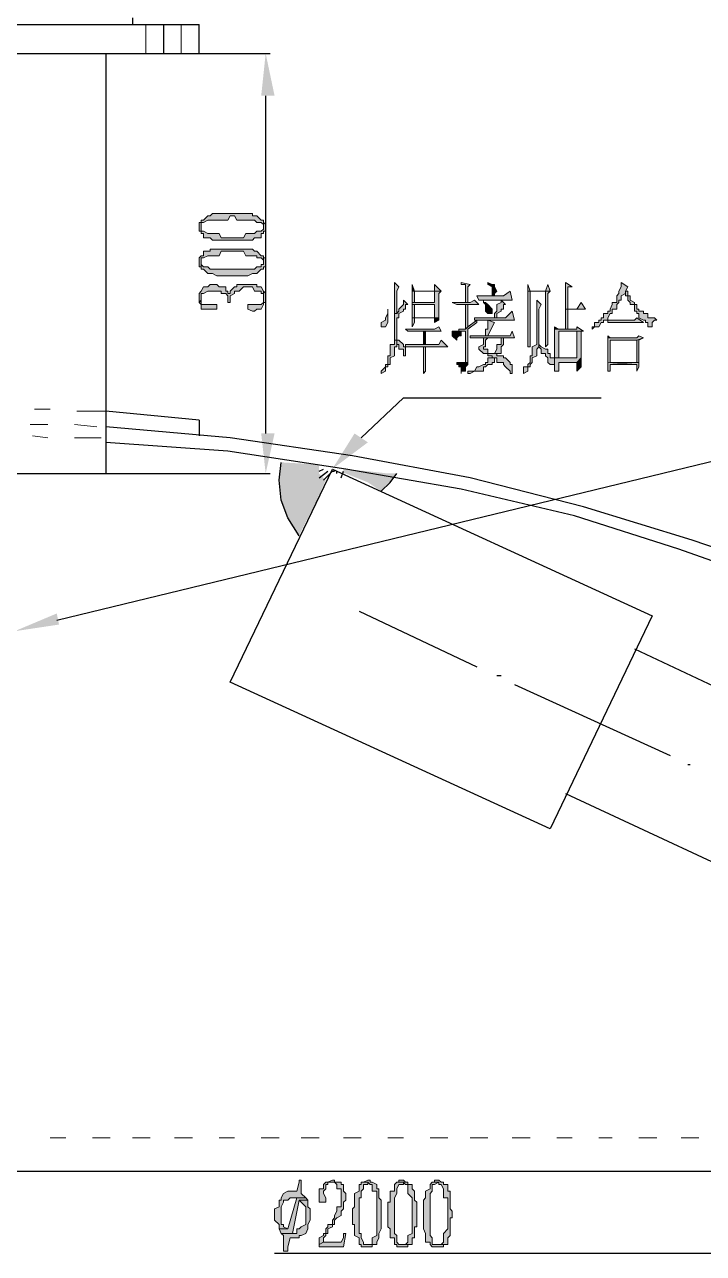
# Model space of a CAD drawing. Header units: millimetres. Extents: x 20 to 821, y 1 to 1134.
# Drawn here: x 278.9 to 333.9, y 863.8 to 963.3 of the extents above; entities that cross this region are included whole.
import ezdxf

# ---------------------------------------------------------------- set-up
doc = ezdxf.new("R2010")
doc.units = ezdxf.units.MM
doc.layers.add('1', color=7, linetype='Continuous')

msp = doc.modelspace()

# ---------------------------------------------------------------- hatches: boundary and pattern name
h = msp.add_hatch(color=1)
h.dxf.hatch_style = 2
h.paths.add_polyline_path([(298.08, 957.561732), (299.16, 957.561732), (298.44, 960.981732)])
h = msp.add_hatch(color=0)
h.dxf.hatch_style = 2
h.paths.add_polyline_path([(293.04, 946.761732), (293.04, 946.581732), (293.22, 946.581732), (293.22, 946.401732), (293.22, 946.761732), (293.22, 947.301732), (293.4, 947.301732), (293.76, 947.481732), (295.38, 947.481732), (295.56, 947.841732), (295.92, 947.841732), (296.1, 947.481732), (297.54, 947.481732), (297.72, 947.301732), (298.08, 947.301732), (298.26, 947.121732), (298.26, 946.761732), (298.26, 947.481732), (298.08, 947.481732), (297.72, 947.841732), (297.36, 947.841732), (297.36, 948.021732), (294.12, 948.021732), (293.94, 947.841732), (293.76, 947.841732), (293.4, 947.481732), (293.22, 947.481732), (293.22, 947.301732), (293.04, 947.301732), (293.04, 947.121732)])
h = msp.add_hatch(color=0)
h.dxf.hatch_style = 2
h.paths.add_polyline_path([(293.22, 946.401732), (293.4, 946.401732), (293.4, 946.041732), (293.94, 946.041732), (294.12, 945.861732), (297.36, 945.861732), (297.54, 946.041732), (298.08, 946.041732), (298.08, 946.401732), (298.26, 946.401732), (298.26, 946.581732), (298.44, 946.581732), (298.44, 946.761732), (298.44, 947.121732), (298.26, 947.301732), (298.26, 947.481732), (298.26, 946.761732), (298.08, 946.581732), (297.72, 946.581732), (297.54, 946.401732), (296.82, 946.401732), (296.64, 946.041732), (294.84, 946.041732), (294.66, 946.401732), (293.76, 946.401732), (293.4, 946.581732), (293.22, 946.581732), (293.22, 946.761732)])
h = msp.add_hatch(color=0)
h.dxf.hatch_style = 2
h.paths.add_polyline_path([(293.04, 944.241732), (293.04, 943.701732), (293.22, 943.701732), (293.22, 943.521732), (293.22, 944.241732), (293.22, 944.421732), (293.4, 944.421732), (293.76, 944.601732), (294.66, 944.601732), (294.84, 944.961732), (295.56, 944.961732), (295.92, 944.961732), (296.64, 944.961732), (296.82, 944.601732), (297.72, 944.601732), (297.72, 944.421732), (298.08, 944.421732), (298.26, 944.241732), (298.26, 944.601732), (298.08, 944.601732), (297.72, 944.961732), (297.54, 944.961732), (297.36, 945.141732), (293.94, 945.141732), (293.94, 944.961732), (293.4, 944.961732), (293.4, 944.601732), (293.22, 944.601732), (293.04, 944.421732)])
h = msp.add_hatch(color=0)
h.dxf.hatch_style = 2
h.paths.add_polyline_path([(293.22, 943.521732), (293.4, 943.521732), (293.76, 943.161732), (294.12, 943.161732), (294.48, 942.981732), (297, 942.981732), (297.36, 943.161732), (297.72, 943.161732), (298.08, 943.521732), (298.26, 943.521732), (298.26, 943.701732), (298.44, 943.701732), (298.44, 943.881732), (298.44, 944.421732), (298.26, 944.421732), (298.26, 944.601732), (298.26, 944.241732), (298.26, 943.881732), (298.08, 943.881732), (298.08, 943.701732), (297.72, 943.701732), (297.54, 943.521732), (293.94, 943.521732), (293.76, 943.701732), (293.4, 943.701732), (293.22, 943.881732), (293.22, 944.241732)])
h = msp.add_hatch(color=0)
h.dxf.hatch_style = 2
h.paths.add_polyline_path([(293.04, 941.361732), (293.04, 940.821732), (293.22, 941.001732), (293.22, 941.541732), (293.4, 941.541732), (293.76, 941.721732), (294.84, 941.721732), (294.84, 941.541732), (295.2, 941.541732), (295.38, 941.361732), (295.38, 940.821732), (295.56, 940.821732), (295.56, 941.361732), (295.92, 941.541732), (295.92, 941.721732), (296.1, 941.721732), (296.28, 941.721732), (296.64, 942.081732), (297.36, 942.081732), (297.54, 941.721732), (298.08, 941.721732), (298.08, 941.541732), (298.26, 941.541732), (298.26, 941.361732), (298.26, 941.001732), (298.26, 941.721732), (298.08, 942.081732), (297.72, 942.081732), (297.72, 942.261732), (296.1, 942.261732), (296.1, 942.081732), (295.92, 942.081732), (295.56, 941.721732), (295.56, 941.541732), (295.38, 941.541732), (295.38, 941.721732), (295.2, 941.721732), (295.2, 942.081732), (294.84, 942.081732), (294.66, 942.081732), (294.48, 942.261732), (293.94, 942.261732), (293.76, 942.081732), (293.4, 942.081732), (293.22, 941.721732), (293.04, 941.541732)])
h = msp.add_hatch(color=0)
h.dxf.hatch_style = 2
h.paths.add_polyline_path([(297, 940.281732), (297.36, 940.101732), (297.54, 940.101732), (297.72, 940.281732), (298.08, 940.281732), (298.26, 940.641732), (298.26, 940.821732), (298.44, 940.821732), (298.44, 941.541732), (298.26, 941.721732), (298.26, 941.001732), (298.26, 940.821732), (298.08, 940.641732), (297, 940.641732)])
h = msp.add_hatch(color=0)
h.dxf.hatch_style = 2
h.paths.add_polyline_path([(308.88, 942.441732), (308.88, 939.921732), (309.06, 939.921732), (309.06, 941.721732), (309.24, 942.081732)])
h = msp.add_hatch(color=0)
h.dxf.hatch_style = 2
h.paths.add_polyline_path([(310.32, 942.261732), (310.32, 941.721732), (310.5, 941.721732)])
h = msp.add_hatch(color=0)
h.dxf.hatch_style = 2
h.paths.add_polyline_path([(312.12, 942.261732), (312.12, 941.721732), (310.5, 941.721732), (310.32, 941.721732), (310.32, 941.541732), (310.32, 940.821732), (310.5, 940.821732), (310.5, 941.721732), (312.12, 941.721732), (312.66, 941.721732)])
h = msp.add_hatch(color=0)
h.dxf.hatch_style = 2
h.paths.add_polyline_path([(312.66, 941.721732), (312.12, 941.721732), (312.12, 940.821732), (310.32, 940.821732), (310.32, 940.641732), (312.12, 940.641732), (312.12, 939.561732), (310.32, 939.561732), (310.32, 939.381732), (310.32, 938.841732), (310.5, 939.201732), (310.5, 939.561732), (312.12, 939.561732), (312.48, 939.561732), (312.48, 939.921732), (312.48, 941.361732), (312.48, 941.541732)])
h = msp.add_hatch(color=0)
h.dxf.hatch_style = 2
h.paths.add_polyline_path([(314.28, 942.441732), (314.28, 942.261732), (314.64, 942.261732), (314.64, 940.821732), (314.82, 940.821732), (314.82, 942.081732), (315, 942.261732)])
h = msp.add_hatch(color=0)
h.dxf.hatch_style = 2
h.paths.add_polyline_path([(318.24, 941.721732), (317.7, 941.361732), (315.54, 941.361732), (315.72, 941.001732), (318.42, 941.001732)])
h = msp.add_hatch(color=0)
h.dxf.hatch_style = 2
h.paths.add_polyline_path([(316.44, 942.441732), (316.44, 942.261732), (316.8, 942.081732), (316.8, 941.361732), (316.98, 941.361732), (316.98, 941.541732), (317.16, 941.721732), (316.98, 942.081732), (316.98, 942.261732), (316.8, 942.261732)])
h = msp.add_hatch(color=0)
h.dxf.hatch_style = 2
h.paths.add_polyline_path([(319.68, 942.261732), (319.68, 941.721732), (321.12, 941.721732), (321.12, 937.221732), (321.3, 937.401732), (321.3, 940.821732), (321.3, 941.541732), (321.48, 941.721732), (319.86, 941.721732)])
h = msp.add_hatch(color=0)
h.dxf.hatch_style = 2
h.paths.add_polyline_path([(319.68, 941.721732), (319.68, 937.221732), (319.86, 937.221732), (319.86, 941.721732), (321.12, 941.721732)])
h = msp.add_hatch(color=0)
h.dxf.hatch_style = 2
h.paths.add_polyline_path([(321.3, 942.261732), (321.12, 941.721732), (319.86, 941.721732), (321.48, 941.721732)])
h = msp.add_hatch(color=0)
h.dxf.hatch_style = 2
h.paths.add_polyline_path([(322.74, 942.441732), (322.74, 940.281732), (322.92, 940.281732), (322.92, 942.081732), (323.28, 942.081732)])
h = msp.add_hatch(color=0)
h.dxf.hatch_style = 2
h.paths.add_polyline_path([(327.24, 942.441732), (327.24, 942.081732), (327.06, 941.721732), (327.06, 941.541732), (326.88, 941.361732), (326.88, 940.821732), (326.52, 940.821732), (326.52, 940.641732), (326.34, 940.281732), (326.34, 940.101732), (326.16, 940.101732), (326.16, 939.921732), (325.8, 939.921732), (325.8, 939.561732), (325.62, 939.561732), (325.62, 939.381732), (325.44, 939.381732), (325.44, 939.201732), (325.08, 939.201732), (325.08, 938.841732), (324.9, 938.841732), (324.9, 938.661732), (325.08, 938.841732), (325.44, 938.841732), (325.62, 939.201732), (325.8, 939.201732), (325.8, 939.381732), (326.16, 939.381732), (326.16, 939.561732), (326.34, 939.921732), (326.52, 939.921732), (326.52, 940.101732), (326.52, 940.281732), (326.88, 940.281732), (326.88, 940.641732), (327.06, 940.821732), (327.06, 941.001732), (327.24, 941.001732), (327.24, 941.361732), (327.6, 941.541732), (327.6, 941.721732), (327.78, 942.081732)])
h = msp.add_hatch(color=0)
h.dxf.hatch_style = 2
h.paths.add_polyline_path([(327.6, 941.721732), (327.6, 941.361732), (327.78, 941.361732), (327.78, 941.001732), (327.96, 940.821732), (327.96, 940.641732), (328.32, 940.641732), (328.32, 940.101732), (328.5, 940.101732), (328.5, 939.921732), (328.68, 939.921732), (328.68, 939.561732), (329.04, 939.381732), (329.22, 939.381732), (329.22, 939.201732), (329.4, 939.201732), (329.4, 938.841732), (329.76, 938.841732), (329.76, 939.201732), (329.94, 939.381732), (330.12, 939.381732), (329.94, 939.561732), (329.4, 939.561732), (329.4, 939.921732), (329.04, 939.921732), (329.04, 940.101732), (328.68, 940.101732), (328.68, 940.281732), (328.5, 940.281732), (328.5, 940.641732), (328.32, 940.641732), (328.32, 940.821732), (327.96, 941.001732), (327.96, 941.361732), (327.78, 941.361732), (327.78, 941.721732)])
h = msp.add_hatch(color=0)
h.dxf.hatch_style = 2
h.paths.add_polyline_path([(293.04, 940.821732), (293.22, 940.641732), (293.22, 940.281732), (293.4, 940.281732), (294.48, 940.281732), (294.48, 940.641732), (293.22, 940.641732), (293.22, 940.821732), (293.22, 941.001732)])
h = msp.add_hatch(color=0)
h.dxf.hatch_style = 2
h.paths.add_polyline_path([(309.6, 941.001732), (309.6, 940.641732), (309.24, 940.281732), (309.24, 940.101732), (309.06, 939.921732), (308.88, 939.921732), (308.88, 939.561732), (308.88, 937.761732), (309.06, 937.761732), (309.06, 937.401732), (309.24, 937.401732), (309.24, 937.221732), (309.24, 937.041732), (309.6, 937.041732), (309.6, 936.501732), (309.78, 936.501732), (309.78, 937.221732), (309.6, 937.221732), (309.6, 937.401732), (309.24, 937.761732), (309.06, 937.761732), (309.06, 937.941732), (309.06, 939.561732), (309.24, 939.561732), (309.24, 939.921732), (309.6, 940.101732), (309.6, 940.281732), (309.78, 940.281732), (309.78, 940.641732), (309.96, 940.641732)])
h = msp.add_hatch(color=0)
h.dxf.hatch_style = 2
h.paths.add_polyline_path([(315.36, 941.001732), (315, 940.821732), (313.56, 940.821732), (313.92, 940.641732), (315.72, 940.641732)])
h = msp.add_hatch(color=0)
h.dxf.hatch_style = 2
h.paths.add_polyline_path([(316.08, 941.001732), (316.08, 940.821732), (316.26, 940.641732), (316.26, 940.101732), (316.44, 939.921732), (316.8, 939.921732), (316.8, 940.101732), (316.8, 940.281732), (316.44, 940.641732), (316.26, 940.821732), (316.08, 940.821732)])
h = msp.add_hatch(color=0)
h.dxf.hatch_style = 2
h.paths.add_polyline_path([(317.52, 941.001732), (317.52, 940.821732), (317.16, 940.641732), (317.16, 940.101732), (316.98, 939.921732), (316.98, 939.561732), (317.16, 939.561732), (317.16, 939.921732), (317.52, 940.101732), (317.52, 940.281732), (317.7, 940.281732), (317.7, 940.641732), (317.88, 940.641732)])
h = msp.add_hatch(color=0)
h.dxf.hatch_style = 2
h.paths.add_polyline_path([(320.4, 941.001732), (320.4, 937.401732), (320.04, 937.221732), (320.04, 936.681732), (320.04, 936.501732), (319.86, 936.501732), (319.86, 935.961732), (319.68, 935.781732), (319.68, 935.601732), (319.32, 935.601732), (319.32, 935.061732), (319.68, 935.241732), (319.68, 935.601732), (319.86, 935.601732), (319.86, 935.781732), (320.04, 935.961732), (320.04, 936.321732), (320.4, 936.501732), (320.4, 937.041732), (320.58, 937.221732), (320.58, 940.281732), (320.76, 940.641732)])
h = msp.add_hatch(color=0)
h.dxf.hatch_style = 2
h.paths.add_polyline_path([(324, 940.821732), (323.64, 940.281732), (322.74, 940.281732), (322.74, 940.101732), (322.74, 938.661732), (322.92, 938.661732), (322.92, 940.281732), (324.36, 940.281732)])
h = msp.add_hatch(color=0)
h.dxf.hatch_style = 2
h.paths.add_polyline_path([(308.34, 940.281732), (308.34, 939.921732), (308.16, 939.561732), (308.16, 939.381732), (307.8, 939.201732), (307.8, 938.841732), (308.16, 938.841732), (308.34, 939.201732)])
h = msp.add_hatch(color=0)
h.dxf.hatch_style = 2
h.paths.add_polyline_path([(310.32, 940.641732), (310.32, 939.561732), (310.5, 939.561732), (310.5, 940.641732), (312.12, 940.641732)])
h = msp.add_hatch(color=0)
h.dxf.hatch_style = 2
h.paths.add_polyline_path([(314.82, 940.641732), (314.64, 940.641732), (314.64, 938.661732), (314.82, 938.841732)])
h = msp.add_hatch(color=0)
h.dxf.hatch_style = 2
h.paths.add_polyline_path([(318.42, 940.101732), (317.88, 939.561732), (315.36, 939.561732), (315.36, 939.381732), (318.6, 939.381732)])
h = msp.add_hatch(color=0)
h.dxf.hatch_style = 2
h.paths.add_polyline_path([(312.48, 938.841732), (312.12, 938.661732), (309.78, 938.661732), (309.96, 938.481732), (312.66, 938.481732)])
h = msp.add_hatch(color=0)
h.dxf.hatch_style = 2
h.paths.add_polyline_path([(312.48, 939.561732), (312.12, 939.561732), (312.12, 939.201732), (312.48, 939.381732)])
h = msp.add_hatch(color=0)
h.dxf.hatch_style = 2
h.paths.add_polyline_path([(315.54, 939.381732), (314.82, 938.841732), (314.64, 938.661732), (314.1, 938.661732), (314.1, 938.481732), (313.92, 938.481732), (314.64, 938.481732), (314.64, 935.961732), (314.28, 935.961732), (314.82, 935.961732), (314.82, 938.661732), (315.54, 939.201732)])
h = msp.add_hatch(color=0)
h.dxf.hatch_style = 2
h.paths.add_polyline_path([(316.44, 939.381732), (316.44, 938.661732), (316.26, 938.661732), (316.26, 938.121732), (316.44, 938.121732), (316.8, 938.841732), (316.98, 939.201732)])
h = msp.add_hatch(color=0)
h.dxf.hatch_style = 2
h.paths.add_polyline_path([(321.84, 938.841732), (321.84, 938.661732), (322.2, 938.661732)])
h = msp.add_hatch(color=0)
h.dxf.hatch_style = 2
h.paths.add_polyline_path([(323.64, 938.841732), (323.64, 938.661732), (322.92, 938.661732), (321.84, 938.661732), (321.84, 938.481732), (321.84, 936.321732), (322.2, 936.321732), (322.2, 938.481732), (323.64, 938.481732), (324.18, 938.481732)])
h = msp.add_hatch(color=0)
h.dxf.hatch_style = 2
h.paths.add_polyline_path([(328.5, 939.561732), (328.32, 939.381732), (326.16, 939.381732), (326.16, 939.201732), (329.04, 939.201732)])
h = msp.add_hatch(color=0)
h.dxf.hatch_style = 2
h.paths.add_polyline_path([(308.88, 937.761732), (308.88, 937.401732), (308.52, 937.401732), (308.52, 936.501732), (308.34, 936.501732), (308.34, 935.781732), (308.16, 935.781732), (308.16, 935.601732), (307.8, 935.241732), (307.8, 935.061732), (308.16, 935.241732), (308.16, 935.601732), (308.34, 935.601732), (308.34, 935.781732), (308.52, 935.781732), (308.52, 935.961732), (308.52, 936.321732), (308.88, 936.501732), (308.88, 937.221732), (309.06, 937.221732), (309.06, 937.761732)])
h = msp.add_hatch(color=0)
h.dxf.hatch_style = 2
h.paths.add_polyline_path([(312.66, 937.761732), (312.48, 937.401732), (309.78, 937.401732), (309.78, 937.221732), (313.2, 937.221732)])
h = msp.add_hatch(color=0)
h.dxf.hatch_style = 2
h.paths.add_polyline_path([(311.22, 937.401732), (311.4, 937.401732), (311.4, 938.481732), (311.22, 938.481732)])
h = msp.add_hatch(color=0)
h.dxf.hatch_style = 2
h.paths.add_polyline_path([(313.92, 938.481732), (313.56, 938.481732), (313.56, 938.121732), (313.92, 937.761732), (313.92, 937.941732), (314.1, 938.121732), (314.28, 938.121732), (314.28, 938.481732), (314.64, 938.481732)])
h = msp.add_hatch(color=0)
h.dxf.hatch_style = 2
h.paths.add_polyline_path([(318.42, 938.481732), (318.24, 938.121732), (315, 938.121732), (315, 937.941732), (318.6, 937.941732)])
h = msp.add_hatch(color=0)
h.dxf.hatch_style = 2
h.paths.add_polyline_path([(316.26, 937.941732), (316.08, 937.941732), (316.08, 937.761732), (316.08, 937.401732), (315.72, 937.221732), (315.72, 937.041732), (316.08, 936.681732), (316.44, 936.681732), (316.44, 936.501732), (316.8, 936.501732), (316.8, 936.321732), (317.16, 936.321732), (317.16, 935.961732), (317.7, 935.961732), (317.7, 935.781732), (317.88, 935.601732), (318.24, 935.241732), (318.24, 935.061732), (318.42, 935.061732), (318.42, 935.781732), (318.24, 935.781732), (318.24, 935.961732), (317.88, 936.321732), (317.7, 936.321732), (317.7, 936.501732), (317.16, 936.501732), (317.16, 936.681732), (316.44, 936.681732), (316.44, 937.041732), (316.08, 937.041732), (316.08, 937.221732), (316.26, 937.221732), (316.26, 937.401732), (316.26, 937.761732), (316.44, 937.941732), (317.52, 937.941732)])
h = msp.add_hatch(color=0)
h.dxf.hatch_style = 2
h.paths.add_polyline_path([(317.7, 937.941732), (316.26, 937.941732), (317.52, 937.941732), (317.52, 937.401732), (317.16, 937.401732), (317.16, 937.041732), (316.98, 936.681732), (317.52, 936.681732), (317.52, 937.041732), (317.52, 937.221732), (317.7, 937.401732)])
h = msp.add_hatch(color=0)
h.dxf.hatch_style = 2
h.paths.add_polyline_path([(324.18, 938.481732), (323.64, 938.481732), (323.64, 936.321732), (321.84, 936.321732), (321.84, 935.961732), (321.84, 935.241732), (322.2, 935.241732), (322.2, 935.961732), (323.64, 935.961732), (324, 936.321732), (324, 938.481732)])
h = msp.add_hatch(color=0)
h.dxf.hatch_style = 2
h.paths.add_polyline_path([(326.16, 938.121732), (326.16, 937.941732), (326.34, 937.941732)])
h = msp.add_hatch(color=0)
h.dxf.hatch_style = 2
h.paths.add_polyline_path([(328.68, 938.121732), (328.5, 937.941732), (326.16, 937.941732), (326.16, 937.761732), (326.16, 935.961732), (328.5, 935.781732), (328.5, 935.241732), (328.68, 935.601732), (328.68, 935.961732), (326.34, 935.961732), (326.34, 937.761732), (328.5, 937.761732), (329.04, 937.941732)])
h = msp.add_hatch(color=0)
h.dxf.hatch_style = 2
h.paths.add_polyline_path([(329.04, 937.941732), (328.5, 937.761732), (328.5, 935.961732), (326.34, 935.961732), (328.68, 935.961732), (328.68, 936.321732), (328.68, 937.761732)])
h = msp.add_hatch(color=0)
h.dxf.hatch_style = 2
h.paths.add_polyline_path([(311.4, 937.221732), (311.22, 937.221732), (311.22, 937.041732), (311.22, 935.061732), (311.4, 935.241732)])
h = msp.add_hatch(color=0)
h.dxf.hatch_style = 2
h.paths.add_polyline_path([(320.58, 937.401732), (320.58, 937.221732), (320.76, 937.041732), (320.76, 936.681732), (321.12, 936.681732), (321.12, 936.501732), (321.3, 936.321732), (321.3, 935.961732), (321.48, 935.781732), (321.84, 935.781732), (321.84, 935.961732), (321.84, 936.321732), (321.48, 936.321732), (321.48, 936.681732), (321.3, 936.681732), (321.3, 937.041732), (321.12, 937.041732), (320.76, 937.221732)])
h = msp.add_hatch(color=0)
h.dxf.hatch_style = 2
h.paths.add_polyline_path([(313.92, 935.961732), (313.92, 935.781732), (314.1, 935.781732), (314.1, 935.601732), (314.28, 935.601732), (314.28, 935.061732), (314.28, 935.241732), (314.64, 935.241732), (314.64, 935.601732), (314.82, 935.781732), (314.82, 935.961732), (314.28, 935.961732)])
h = msp.add_hatch(color=0)
h.dxf.hatch_style = 2
h.paths.add_polyline_path([(316.8, 936.321732), (316.44, 936.321732), (316.44, 935.961732), (316.26, 935.961732), (316.26, 935.781732), (316.08, 935.781732), (315.72, 935.601732), (315.54, 935.601732), (315.36, 935.241732), (314.82, 935.241732), (314.82, 935.061732), (315, 935.061732), (315.36, 935.241732), (315.72, 935.241732), (316.08, 935.241732), (316.08, 935.601732), (316.26, 935.601732), (316.44, 935.781732), (316.8, 935.781732), (316.8, 935.961732), (316.98, 935.961732), (316.98, 936.321732)])
h = msp.add_hatch(color=0)
h.dxf.hatch_style = 2
h.paths.add_polyline_path([(324, 936.321732), (323.64, 935.961732), (323.64, 935.241732), (324, 935.601732)])
h = msp.add_hatch(color=0)
h.dxf.hatch_style = 2
h.paths.add_polyline_path([(326.16, 935.961732), (326.16, 935.241732), (326.34, 935.241732), (326.34, 935.781732), (328.5, 935.781732)])
h = msp.add_hatch(color=1)
h.dxf.hatch_style = 2
h.paths.add_polyline_path([(298.08, 930.201732), (299.16, 930.201732), (298.44, 926.961732)])
h = msp.add_hatch(color=1)
h.dxf.hatch_style = 2
h.paths.add_polyline_path([(306.72, 929.481732), (303.84, 927.321732), (305.64, 930.201732)])
h = msp.add_hatch(color=0)
h.dxf.hatch_style = 2
h.paths.add_polyline_path([(299.7, 927.861732), (299.7, 927.681732), (302.76, 927.681732)])
h = msp.add_hatch(color=0)
h.dxf.hatch_style = 2
h.paths.add_polyline_path([(299.7, 927.681732), (299.52, 926.961732), (302.76, 926.961732)])
h = msp.add_hatch(color=0)
h.dxf.hatch_style = 2
h.paths.add_polyline_path([(299.52, 926.961732), (299.52, 926.421732), (303.3, 926.421732)])
h = msp.add_hatch(color=0)
h.dxf.hatch_style = 2
h.paths.add_polyline_path([(299.52, 926.961732), (302.76, 926.961732), (303.3, 926.421732)])
h = msp.add_hatch(color=0)
h.dxf.hatch_style = 2
h.paths.add_polyline_path([(299.7, 927.681732), (302.76, 927.681732), (302.76, 926.961732)])
h = msp.add_hatch(color=0)
h.dxf.hatch_style = 2
h.paths.add_polyline_path([(304.74, 927.321732), (304.74, 927.141732), (306.72, 927.141732)])
h = msp.add_hatch(color=0)
h.dxf.hatch_style = 2
h.paths.add_polyline_path([(304.74, 927.141732), (304.74, 926.961732), (308.34, 926.961732)])
h = msp.add_hatch(color=0)
h.dxf.hatch_style = 2
h.paths.add_polyline_path([(304.74, 927.141732), (306.72, 927.141732), (308.34, 926.961732)])
h = msp.add_hatch(color=0)
h.dxf.hatch_style = 2
h.paths.add_polyline_path([(304.74, 926.961732), (309.06, 926.961732)])
h = msp.add_hatch(color=0)
h.dxf.hatch_style = 2
h.paths.add_polyline_path([(304.74, 926.961732), (309.06, 926.961732)])
h = msp.add_hatch(color=0)
h.dxf.hatch_style = 2
h.paths.add_polyline_path([(304.92, 926.961732), (306.72, 926.241732), (308.52, 926.241732)])
h = msp.add_hatch(color=0)
h.dxf.hatch_style = 2
h.paths.add_polyline_path([(304.92, 926.961732), (309.06, 926.961732), (308.52, 926.241732)])
h = msp.add_hatch(color=0)
h.dxf.hatch_style = 2
h.paths.add_polyline_path([(299.52, 926.421732), (303.3, 926.421732)])
h = msp.add_hatch(color=0)
h.dxf.hatch_style = 2
h.paths.add_polyline_path([(299.52, 926.421732), (303.3, 926.421732)])
h = msp.add_hatch(color=0)
h.dxf.hatch_style = 2
h.paths.add_polyline_path([(299.52, 926.421732), (299.7, 924.801732), (302.58, 924.801732)])
h = msp.add_hatch(color=0)
h.dxf.hatch_style = 2
h.paths.add_polyline_path([(299.52, 926.421732), (303.3, 926.421732), (302.58, 924.801732)])
h = msp.add_hatch(color=0)
h.dxf.hatch_style = 2
h.paths.add_polyline_path([(306.72, 926.241732), (308.52, 926.241732), (307.8, 925.521732)])
h = msp.add_hatch(color=0)
h.dxf.hatch_style = 2
h.paths.add_polyline_path([(299.7, 924.801732), (300.24, 923.361732), (301.86, 923.361732)])
h = msp.add_hatch(color=0)
h.dxf.hatch_style = 2
h.paths.add_polyline_path([(299.7, 924.801732), (302.58, 924.801732), (301.86, 923.361732)])
h = msp.add_hatch(color=0)
h.dxf.hatch_style = 2
h.paths.add_polyline_path([(300.24, 923.361732), (301.86, 923.361732), (301.14, 921.921732)])
h = msp.add_hatch(color=1)
h.dxf.hatch_style = 2
h.paths.add_polyline_path([(281.7, 914.721732), (278.1, 914.181732), (281.52, 915.621732)])
h = msp.add_hatch(color=0)
h.dxf.hatch_style = 2
h.paths.add_polyline_path([(301.32, 869.721732), (301.14, 869.721732), (301.14, 869.541732), (300.96, 868.821732), (300.24, 868.821732), (299.88, 868.641732), (299.7, 868.281732), (299.7, 868.101732), (299.52, 868.101732), (299.52, 867.561732), (299.16, 867.381732), (299.16, 866.481732), (299.52, 866.121732), (299.52, 865.941732), (299.52, 865.761732), (300.24, 865.761732), (299.88, 865.941732), (299.88, 866.121732), (299.7, 866.121732), (299.7, 867.561732), (299.88, 867.921732), (299.88, 868.101732), (300.24, 868.101732), (300.42, 868.281732), (301.68, 868.281732), (301.32, 868.641732)])
h = msp.add_hatch(color=0)
h.dxf.hatch_style = 2
h.paths.add_polyline_path([(303.84, 869.721732), (303.48, 869.541732), (303.3, 869.541732), (303.84, 869.541732), (304.02, 869.541732), (304.2, 869.361732), (304.2, 869.001732), (304.56, 869.001732), (304.56, 867.561732), (304.2, 867.561732), (304.2, 867.201732), (304.02, 866.841732), (304.02, 866.661732), (303.84, 866.481732), (303.84, 866.121732), (303.48, 866.121732), (303.48, 865.941732), (303.3, 865.761732), (303.3, 865.401732), (303.12, 865.401732), (303.12, 865.221732), (302.76, 865.041732), (302.76, 864.501732), (303.12, 864.681732), (303.12, 865.041732), (303.3, 865.221732), (303.3, 865.401732), (303.48, 865.401732), (303.48, 865.761732), (303.84, 865.941732), (303.84, 866.121732), (304.02, 866.121732), (304.02, 866.481732), (304.2, 866.661732), (304.56, 866.841732), (304.56, 867.201732), (304.74, 867.381732), (304.74, 867.921732), (304.92, 868.101732), (304.92, 868.641732), (304.74, 868.821732), (304.74, 869.361732), (304.56, 869.361732), (304.56, 869.541732), (304.2, 869.541732), (304.02, 869.541732), (304.02, 869.721732)])
h = msp.add_hatch(color=0)
h.dxf.hatch_style = 2
h.paths.add_polyline_path([(303.3, 869.541732), (303.12, 869.361732), (303.12, 869.001732), (302.76, 869.001732), (302.76, 867.921732), (303.12, 867.921732), (303.3, 867.921732), (303.3, 868.101732), (303.3, 868.281732), (303.12, 868.641732), (303.12, 868.821732), (303.3, 869.001732), (303.3, 869.361732), (303.48, 869.361732), (303.48, 869.541732), (303.84, 869.541732)])
h = msp.add_hatch(color=0)
h.dxf.hatch_style = 2
h.paths.add_polyline_path([(306.18, 869.541732), (306.18, 869.361732), (306, 869.361732), (306, 868.821732), (305.64, 868.641732), (305.64, 867.561732), (305.46, 867.381732), (305.46, 866.121732), (305.64, 866.121732), (305.64, 865.401732), (305.64, 865.221732), (306, 865.041732), (306, 864.501732), (306.18, 864.501732), (306.18, 864.321732), (306.36, 864.321732), (307.08, 864.321732), (307.08, 864.501732), (306.36, 864.501732), (306.36, 864.681732), (306.18, 865.041732), (306.18, 865.401732), (306, 865.401732), (306, 868.281732), (306.18, 868.281732), (306.18, 868.821732), (306.36, 869.001732), (306.36, 869.361732), (306.72, 869.361732), (306.72, 869.541732)])
h = msp.add_hatch(color=0)
h.dxf.hatch_style = 2
h.paths.add_polyline_path([(306.72, 869.721732), (306.36, 869.541732), (306.18, 869.541732), (306.72, 869.541732), (306.9, 869.361732), (307.08, 869.361732), (307.08, 869.001732), (307.08, 868.821732), (307.44, 868.821732), (307.44, 866.841732), (307.44, 866.661732), (307.44, 865.221732), (307.08, 865.041732), (307.08, 864.501732), (306.9, 864.501732), (306.72, 864.501732), (307.08, 864.501732), (307.44, 864.501732), (307.44, 864.681732), (307.62, 865.041732), (307.62, 865.401732), (307.8, 865.761732), (307.8, 868.101732), (307.62, 868.281732), (307.62, 869.001732), (307.44, 869.001732), (307.44, 869.361732), (307.08, 869.541732), (306.9, 869.541732), (306.9, 869.721732)])
h = msp.add_hatch(color=0)
h.dxf.hatch_style = 2
h.paths.add_polyline_path([(309.06, 869.541732), (308.88, 869.361732), (308.88, 868.821732), (308.52, 868.821732), (308.52, 867.921732), (308.34, 867.921732), (308.34, 865.941732), (308.52, 865.761732), (308.52, 865.401732), (308.52, 865.221732), (308.52, 865.041732), (308.88, 865.041732), (308.88, 864.501732), (309.06, 864.501732), (309.06, 864.321732), (309.24, 864.321732), (309.96, 864.321732), (309.96, 864.501732), (309.24, 864.501732), (309.06, 864.681732), (309.06, 865.221732), (308.88, 865.401732), (308.88, 868.281732), (309.06, 868.641732), (309.06, 869.001732), (309.24, 869.361732), (309.6, 869.361732), (309.6, 869.541732)])
h = msp.add_hatch(color=0)
h.dxf.hatch_style = 2
h.paths.add_polyline_path([(309.6, 869.721732), (309.24, 869.721732), (309.24, 869.541732), (309.06, 869.541732), (309.6, 869.541732), (309.78, 869.361732), (309.96, 869.361732), (309.96, 869.001732), (309.96, 868.641732), (310.32, 868.281732), (310.32, 866.841732), (310.32, 866.661732), (310.32, 865.401732), (309.96, 865.221732), (309.96, 864.681732), (309.78, 864.501732), (309.6, 864.501732), (309.96, 864.501732), (310.32, 864.501732), (310.32, 864.681732), (310.32, 865.041732), (310.5, 865.041732), (310.5, 865.941732), (310.68, 865.941732), (310.68, 867.921732), (310.5, 868.101732), (310.5, 868.821732), (310.32, 869.001732), (310.32, 869.361732), (309.96, 869.361732), (309.96, 869.541732), (309.78, 869.541732)])
h = msp.add_hatch(color=0)
h.dxf.hatch_style = 2
h.paths.add_polyline_path([(311.94, 869.541732), (311.76, 869.361732), (311.76, 869.001732), (311.4, 868.821732), (311.4, 868.281732), (311.22, 868.101732), (311.22, 865.761732), (311.4, 865.401732), (311.4, 865.221732), (311.4, 864.681732), (311.76, 864.681732), (311.76, 864.501732), (311.94, 864.321732), (312.84, 864.321732), (312.84, 864.501732), (311.94, 864.501732), (311.94, 864.681732), (311.94, 865.041732), (311.76, 865.221732), (311.76, 868.641732), (311.94, 868.821732), (311.94, 869.361732), (312.12, 869.361732), (312.48, 869.541732)])
h = msp.add_hatch(color=0)
h.dxf.hatch_style = 2
h.paths.add_polyline_path([(312.48, 869.721732), (312.12, 869.721732), (312.12, 869.541732), (311.94, 869.541732), (312.48, 869.541732), (312.48, 869.361732), (312.66, 869.361732), (312.84, 869.001732), (312.84, 868.281732), (313.2, 868.281732), (313.2, 866.841732), (313.2, 866.661732), (313.2, 865.761732), (312.84, 865.401732), (312.84, 864.681732), (312.66, 864.501732), (312.48, 864.501732), (312.84, 864.501732), (313.2, 864.501732), (313.2, 864.681732), (313.2, 865.041732), (313.38, 865.221732), (313.38, 866.661732), (313.56, 866.661732), (313.56, 867.201732), (313.38, 867.381732), (313.38, 868.821732), (313.2, 868.821732), (313.2, 869.361732), (312.84, 869.361732), (312.84, 869.541732), (312.66, 869.541732)])
h = msp.add_hatch(color=0)
h.dxf.hatch_style = 2
h.paths.add_polyline_path([(301.68, 868.281732), (300.6, 868.281732), (300.96, 868.281732), (300.24, 865.761732), (299.52, 865.761732), (299.7, 865.401732), (300.6, 865.401732), (301.14, 868.101732), (301.86, 868.101732)])
h = msp.add_hatch(color=0)
h.dxf.hatch_style = 2
h.paths.add_polyline_path([(301.86, 868.101732), (301.14, 868.101732), (301.32, 867.921732), (301.68, 867.561732), (301.68, 866.121732), (301.32, 865.941732), (301.14, 865.761732), (300.96, 865.761732), (300.96, 865.401732), (299.7, 865.401732), (299.88, 865.221732), (299.88, 863.961732), (300.24, 863.961732), (300.24, 864.321732), (300.42, 865.041732), (301.14, 865.041732), (301.14, 865.221732), (301.32, 865.221732), (301.68, 865.401732), (301.86, 865.761732), (301.86, 866.121732), (302.04, 866.481732), (302.04, 867.381732), (301.86, 867.561732)])
h = msp.add_hatch(color=0)
h.dxf.hatch_style = 2
h.paths.add_polyline_path([(300.6, 868.821732), (300.42, 868.821732), (300.96, 868.821732)])
h = msp.add_hatch(color=0)
h.dxf.hatch_style = 2
h.paths.add_polyline_path([(300.96, 865.041732), (300.42, 865.041732), (300.6, 865.041732)])
h = msp.add_hatch(color=0)
h.dxf.hatch_style = 2
h.paths.add_polyline_path([(304.92, 865.401732), (304.74, 865.401732), (304.74, 865.221732), (304.74, 865.041732), (304.56, 864.681732), (303.12, 864.681732), (302.76, 864.501732), (302.76, 864.321732), (304.74, 864.321732)])

# ---------------------------------------------------------------- linework, layer by layer
at = {"layer": '1', "color": 0, "lineweight": 25}
for points in [[(287.64, 963.861732), (287.64, 963.321732)], [(246.96, 963.321732), (293.04, 963.321732)], [(293.04, 960.981732), (293.04, 963.321732)], [(246.96, 960.981732), (293.04, 960.981732)], [(285.48, 960.981732), (285.48, 926.961732)], [(293.04, 931.281732), (285.48, 932.001732)], [(368.28, 903.201732), (362.52, 907.521732), (356.4, 911.481732), (349.2, 915.081732), (341.46, 918.681732), (333, 921.561732), (324.18, 924.261732), (315, 926.601732), (305.46, 928.401732), (295.56, 929.841732), (285.48, 930.741732)], [(293.04, 931.281732), (293.04, 930.021732)], [(366.66, 903.201732), (360.9, 907.161732), (354.6, 911.121732), (347.76, 914.721732), (340.02, 917.961732), (331.92, 920.841732), (323.46, 923.541732), (314.28, 925.701732), (304.92, 927.321732), (295.38, 928.761732), (285.48, 929.481732)], [(301.14, 921.921732), (300.24, 923.361732), (299.7, 924.801732), (299.52, 926.421732), (299.7, 927.861732)], [(254.34, 926.961732), (285.48, 926.961732)], [(321.48, 898.161732), (295.56, 910.041732), (303.84, 927.321732), (329.76, 915.441732), (321.48, 898.161732)], [(307.8, 925.521732), (308.52, 926.241732), (309.06, 926.961732)], [(328.32, 912.741732), (346.68, 904.101732)], [(322.74, 901.041732), (341.28, 892.401732), (345.96, 890.601732), (351, 890.241732)], [(154.8, 870.441732), (384.66, 870.441732)]]:
    msp.add_lwpolyline(points, dxfattribs=at)
at = {"layer": '1', "color": 254, "lineweight": 5}
for points in [[(288.72, 963.321732), (288.72, 960.981732)], [(291.6, 963.321732), (291.6, 960.981732)], [(280.98, 932.181732), (279.72, 932.181732)], [(285.48, 932.001732), (283.14, 932.001732)], [(280.8, 930.921732), (279.36, 930.921732)], [(284.76, 930.741732), (282.96, 930.921732)], [(280.8, 929.841732), (279.54, 930.021732)], [(285.12, 929.841732), (282.96, 929.841732)], [(280.98, 873.141732), (282.24, 873.141732)], [(284.4, 873.141732), (285.84, 873.141732)], [(287.64, 873.141732), (289.08, 873.141732)], [(291.06, 873.141732), (292.5, 873.141732)], [(294.66, 873.141732), (295.92, 873.141732)], [(298.08, 873.141732), (299.52, 873.141732)], [(301.32, 873.141732), (302.76, 873.141732)], [(304.74, 873.141732), (306.18, 873.141732)], [(308.34, 873.141732), (309.6, 873.141732)], [(311.76, 873.141732), (313.2, 873.141732)], [(315, 873.141732), (316.44, 873.141732)], [(318.42, 873.141732), (319.86, 873.141732)], [(322.02, 873.141732), (323.28, 873.141732)], [(325.44, 873.141732), (326.52, 873.141732)], [(328.68, 873.141732), (330.12, 873.141732)], [(332.1, 873.141732), (333.54, 873.141732)]]:
    msp.add_lwpolyline(points, dxfattribs=at)
at = {"layer": '1', "color": 2, "lineweight": 25}
for points in [[(290.16, 963.321732), (290.16, 960.981732)], [(306, 915.801732), (315.54, 911.301732)], [(317.16, 910.581732), (317.52, 910.581732)], [(318.6, 909.861732), (331.2, 904.101732)], [(332.64, 903.381732), (332.82, 903.381732)]]:
    msp.add_lwpolyline(points, dxfattribs=at)
at = {"layer": '1', "color": 1, "lineweight": 25}
for points in [[(285.48, 960.981732), (298.8, 960.981732)], [(298.44, 930.201732), (298.44, 957.561732)], [(281.52, 915.081732), (390.6, 941.541732), (406.98, 941.541732)], [(306.18, 929.841732), (309.6, 933.081732), (325.62, 933.081732)], [(285.48, 926.961732), (298.8, 926.961732)], [(302.76, 927.141732), (303.12, 927.321732)], [(302.76, 926.601732), (303.48, 927.141732)], [(303.12, 926.421732), (303.84, 927.141732), (304.02, 927.141732)], [(304.2, 926.961732), (304.2, 927.141732)], [(304.56, 926.601732), (304.74, 927.141732)], [(380.16, 863.781732), (299.16, 863.781732)]]:
    msp.add_lwpolyline(points, dxfattribs=at)
at = {"layer": '1', "color": 0, "lineweight": 5}
for points in [[(293.04, 946.761732), (293.04, 946.581732), (293.22, 946.581732), (293.22, 946.401732), (293.22, 946.761732), (293.22, 947.301732), (293.4, 947.301732), (293.76, 947.481732), (295.38, 947.481732), (295.56, 947.841732), (295.92, 947.841732), (296.1, 947.481732), (297.54, 947.481732), (297.72, 947.301732), (298.08, 947.301732), (298.26, 947.121732), (298.26, 946.761732), (298.26, 947.481732), (298.08, 947.481732), (297.72, 947.841732), (297.36, 947.841732), (297.36, 948.021732), (294.12, 948.021732), (293.94, 947.841732), (293.76, 947.841732), (293.4, 947.481732), (293.22, 947.481732), (293.22, 947.301732), (293.04, 947.301732), (293.04, 947.121732), (293.04, 946.761732)], [(293.22, 946.401732), (293.4, 946.401732), (293.4, 946.041732), (293.94, 946.041732), (294.12, 945.861732), (297.36, 945.861732), (297.36, 945.861732), (297.54, 946.041732), (298.08, 946.041732), (298.08, 946.401732), (298.26, 946.401732), (298.26, 946.581732), (298.44, 946.581732), (298.44, 946.761732), (298.44, 947.121732), (298.26, 947.301732), (298.26, 947.481732), (298.26, 946.761732), (298.08, 946.581732), (297.72, 946.581732), (297.54, 946.401732), (296.82, 946.401732), (296.64, 946.041732), (294.84, 946.041732), (294.66, 946.401732), (293.76, 946.401732), (293.4, 946.581732), (293.22, 946.581732), (293.22, 946.761732), (293.22, 946.401732)], [(293.04, 944.241732), (293.04, 943.701732), (293.22, 943.701732), (293.22, 943.521732), (293.22, 944.241732), (293.22, 944.421732), (293.4, 944.421732), (293.76, 944.601732), (294.66, 944.601732), (294.84, 944.961732), (295.56, 944.961732), (295.92, 944.961732), (296.64, 944.961732), (296.82, 944.601732), (297.72, 944.601732), (297.72, 944.421732), (298.08, 944.421732), (298.26, 944.241732), (298.26, 944.601732), (298.08, 944.601732), (297.72, 944.961732), (297.54, 944.961732), (297.36, 945.141732), (293.94, 945.141732), (293.94, 944.961732), (293.4, 944.961732), (293.4, 944.601732), (293.22, 944.601732), (293.04, 944.421732), (293.04, 944.241732)], [(293.22, 943.521732), (293.4, 943.521732), (293.76, 943.161732), (294.12, 943.161732), (294.48, 942.981732), (297, 942.981732), (297.36, 943.161732), (297.36, 943.161732), (297.72, 943.161732), (298.08, 943.521732), (298.26, 943.521732), (298.26, 943.701732), (298.44, 943.701732), (298.44, 943.881732), (298.44, 944.421732), (298.26, 944.421732), (298.26, 944.601732), (298.26, 944.241732), (298.26, 943.881732), (298.08, 943.881732), (298.08, 943.701732), (297.72, 943.701732), (297.54, 943.521732), (293.94, 943.521732), (293.76, 943.701732), (293.4, 943.701732), (293.22, 943.881732), (293.22, 944.241732), (293.22, 943.521732)], [(293.04, 941.361732), (293.04, 940.821732), (293.22, 941.001732), (293.22, 941.541732), (293.4, 941.541732), (293.76, 941.721732), (294.84, 941.721732), (294.84, 941.541732), (295.2, 941.541732), (295.38, 941.361732), (295.38, 941.361732), (295.38, 940.821732), (295.56, 940.821732), (295.56, 941.361732), (295.92, 941.541732), (295.92, 941.721732), (296.1, 941.721732), (296.28, 941.721732), (296.64, 942.081732), (297.36, 942.081732), (297.54, 941.721732), (298.08, 941.721732), (298.08, 941.541732), (298.26, 941.541732), (298.26, 941.361732), (298.26, 941.001732), (298.26, 941.721732), (298.08, 942.081732), (297.72, 942.081732), (297.72, 942.261732), (296.1, 942.261732), (296.1, 942.081732), (295.92, 942.081732), (295.56, 941.721732), (295.56, 941.541732), (295.38, 941.541732), (295.38, 941.721732), (295.2, 941.721732), (295.2, 942.081732), (294.84, 942.081732), (294.66, 942.081732), (294.48, 942.261732), (293.94, 942.261732), (293.76, 942.081732), (293.4, 942.081732), (293.22, 941.721732), (293.04, 941.541732), (293.04, 941.361732)], [(297, 940.281732), (297.36, 940.101732), (297.54, 940.101732), (297.72, 940.281732), (298.08, 940.281732), (298.26, 940.641732), (298.26, 940.821732), (298.44, 940.821732), (298.44, 941.541732), (298.26, 941.721732), (298.26, 941.001732), (298.26, 940.821732), (298.08, 940.641732), (297, 940.641732), (297, 940.281732)], [(308.88, 942.441732), (308.88, 939.921732), (309.06, 939.921732), (309.06, 941.721732), (309.24, 942.081732), (308.88, 942.441732)], [(310.32, 942.261732), (310.32, 941.721732), (310.5, 941.721732), (310.32, 942.261732)], [(312.12, 942.261732), (312.12, 941.721732), (310.5, 941.721732), (310.32, 941.721732), (310.32, 941.541732), (310.32, 940.821732), (310.5, 940.821732), (310.5, 941.721732), (312.12, 941.721732), (312.66, 941.721732), (312.12, 942.261732)], [(312.66, 941.721732), (312.12, 941.721732), (312.12, 940.821732), (310.32, 940.821732), (310.32, 940.641732), (312.12, 940.641732), (312.12, 939.561732), (310.32, 939.561732), (310.32, 939.381732), (310.32, 938.841732), (310.5, 939.201732), (310.5, 939.561732), (312.12, 939.561732), (312.48, 939.561732), (312.48, 939.921732), (312.48, 941.361732), (312.48, 941.541732), (312.66, 941.721732)], [(314.28, 942.441732), (314.28, 942.261732), (314.64, 942.261732), (314.64, 940.821732), (314.82, 940.821732), (314.82, 942.081732), (315, 942.261732), (314.28, 942.441732)], [(318.24, 941.721732), (317.7, 941.361732), (315.54, 941.361732), (315.72, 941.001732), (318.42, 941.001732), (318.24, 941.721732)], [(316.44, 942.441732), (316.44, 942.261732), (316.8, 942.081732), (316.8, 941.361732), (316.98, 941.361732), (316.98, 941.541732), (317.16, 941.721732), (316.98, 942.081732), (316.98, 942.261732), (316.8, 942.261732), (316.44, 942.441732)], [(319.68, 942.261732), (319.68, 941.721732), (321.12, 941.721732), (321.12, 937.221732), (321.3, 937.401732), (321.3, 940.821732), (321.3, 940.821732), (321.3, 941.541732), (321.48, 941.721732), (319.86, 941.721732), (319.68, 942.261732)], [(319.68, 941.721732), (319.68, 937.221732), (319.68, 937.221732), (319.86, 937.221732), (319.86, 941.721732), (321.12, 941.721732), (319.68, 941.721732)], [(321.3, 942.261732), (321.12, 941.721732), (319.86, 941.721732), (321.48, 941.721732), (321.3, 942.261732)], [(322.74, 942.441732), (322.74, 940.281732), (322.92, 940.281732), (322.92, 942.081732), (323.28, 942.081732), (322.74, 942.441732)], [(327.24, 942.441732), (327.24, 942.081732), (327.06, 941.721732), (327.06, 941.541732), (326.88, 941.361732), (326.88, 940.821732), (326.52, 940.821732), (326.52, 940.641732), (326.34, 940.281732), (326.34, 940.101732), (326.16, 940.101732), (326.16, 939.921732), (325.8, 939.921732), (325.8, 939.561732), (325.62, 939.561732), (325.62, 939.381732), (325.44, 939.381732), (325.44, 939.201732), (325.08, 939.201732), (325.08, 938.841732), (324.9, 938.841732), (324.9, 938.661732), (325.08, 938.841732), (325.44, 938.841732), (325.62, 939.201732), (325.8, 939.201732), (325.8, 939.381732), (326.16, 939.381732), (326.16, 939.561732), (326.34, 939.921732), (326.52, 939.921732), (326.52, 940.101732), (326.52, 940.281732), (326.88, 940.281732), (326.88, 940.641732), (327.06, 940.821732), (327.06, 941.001732), (327.24, 941.001732), (327.24, 941.361732), (327.6, 941.541732), (327.6, 941.721732), (327.78, 942.081732), (327.24, 942.441732)], [(327.6, 941.721732), (327.6, 941.361732), (327.78, 941.361732), (327.78, 941.001732), (327.96, 940.821732), (327.96, 940.641732), (328.32, 940.641732), (328.32, 940.101732), (328.5, 940.101732), (328.5, 939.921732), (328.68, 939.921732), (328.68, 939.561732), (329.04, 939.381732), (329.22, 939.381732), (329.22, 939.201732), (329.4, 939.201732), (329.4, 938.841732), (329.76, 938.841732), (329.76, 938.841732), (329.76, 939.201732), (329.94, 939.381732), (330.12, 939.381732), (329.94, 939.561732), (329.4, 939.561732), (329.4, 939.921732), (329.04, 939.921732), (329.04, 940.101732), (328.68, 940.101732), (328.68, 940.281732), (328.5, 940.281732), (328.5, 940.641732), (328.32, 940.641732), (328.32, 940.821732), (327.96, 941.001732), (327.96, 941.361732), (327.78, 941.361732), (327.78, 941.721732), (327.6, 941.721732)], [(293.04, 940.821732), (293.22, 940.641732), (293.22, 940.281732), (293.4, 940.281732), (294.48, 940.281732), (294.48, 940.641732), (293.22, 940.641732), (293.22, 940.821732), (293.22, 940.821732), (293.22, 941.001732), (293.04, 940.821732)], [(309.6, 941.001732), (309.6, 940.641732), (309.24, 940.281732), (309.24, 940.101732), (309.06, 939.921732), (308.88, 939.921732), (308.88, 939.561732), (308.88, 937.761732), (309.06, 937.761732), (309.06, 937.401732), (309.24, 937.401732), (309.24, 937.221732), (309.24, 937.041732), (309.6, 937.041732), (309.6, 936.501732), (309.78, 936.501732), (309.78, 937.221732), (309.6, 937.221732), (309.6, 937.401732), (309.24, 937.761732), (309.06, 937.761732), (309.06, 937.941732), (309.06, 939.561732), (309.24, 939.561732), (309.24, 939.921732), (309.6, 940.101732), (309.6, 940.281732), (309.78, 940.281732), (309.78, 940.641732), (309.96, 940.641732), (309.6, 941.001732)], [(315.36, 941.001732), (315, 940.821732), (313.56, 940.821732), (313.92, 940.641732), (315.72, 940.641732), (315.36, 941.001732)], [(316.08, 941.001732), (316.08, 940.821732), (316.26, 940.641732), (316.26, 940.101732), (316.44, 939.921732), (316.8, 939.921732), (316.8, 940.101732), (316.8, 940.281732), (316.44, 940.641732), (316.26, 940.821732), (316.08, 940.821732), (316.08, 941.001732)], [(317.52, 941.001732), (317.52, 940.821732), (317.16, 940.641732), (317.16, 940.101732), (316.98, 939.921732), (316.98, 939.561732), (317.16, 939.561732), (317.16, 939.921732), (317.52, 940.101732), (317.52, 940.281732), (317.7, 940.281732), (317.7, 940.641732), (317.88, 940.641732), (317.52, 941.001732)], [(320.4, 941.001732), (320.4, 937.401732), (320.04, 937.221732), (320.04, 936.681732), (320.04, 936.681732), (320.04, 936.501732), (319.86, 936.501732), (319.86, 935.961732), (319.68, 935.781732), (319.68, 935.601732), (319.32, 935.601732), (319.32, 935.061732), (319.68, 935.241732), (319.68, 935.601732), (319.86, 935.601732), (319.86, 935.781732), (320.04, 935.961732), (320.04, 936.321732), (320.4, 936.501732), (320.4, 937.041732), (320.58, 937.221732), (320.58, 940.281732), (320.76, 940.641732), (320.4, 941.001732)], [(324, 940.821732), (323.64, 940.281732), (322.74, 940.281732), (322.74, 940.101732), (322.74, 938.661732), (322.92, 938.661732), (322.92, 940.281732), (324.36, 940.281732), (324, 940.821732)], [(308.34, 940.281732), (308.34, 939.921732), (308.16, 939.561732), (308.16, 939.381732), (307.8, 939.201732), (307.8, 938.841732), (308.16, 938.841732), (308.34, 939.201732), (308.34, 940.281732)], [(310.32, 940.641732), (310.32, 939.561732), (310.5, 939.561732), (310.5, 940.641732), (312.12, 940.641732), (310.32, 940.641732)], [(314.82, 940.641732), (314.64, 940.641732), (314.64, 938.661732), (314.82, 938.841732), (314.82, 940.641732)], [(318.42, 940.101732), (317.88, 939.561732), (315.36, 939.561732), (315.36, 939.381732), (318.6, 939.381732), (318.42, 940.101732)], [(312.48, 938.841732), (312.12, 938.661732), (309.78, 938.661732), (309.96, 938.481732), (312.66, 938.481732), (312.48, 938.841732)], [(312.48, 939.561732), (312.12, 939.561732), (312.12, 939.201732), (312.48, 939.381732), (312.48, 939.561732)], [(315.54, 939.381732), (314.82, 938.841732), (314.64, 938.661732), (314.1, 938.661732), (314.1, 938.481732), (313.92, 938.481732), (314.64, 938.481732), (314.64, 935.961732), (314.28, 935.961732), (314.82, 935.961732), (314.82, 938.661732), (315.54, 939.201732), (315.54, 939.381732)], [(316.44, 939.381732), (316.44, 938.661732), (316.26, 938.661732), (316.26, 938.121732), (316.44, 938.121732), (316.8, 938.841732), (316.98, 939.201732), (316.44, 939.381732)], [(321.84, 938.841732), (321.84, 938.661732), (322.2, 938.661732), (321.84, 938.841732)], [(323.64, 938.841732), (323.64, 938.661732), (322.92, 938.661732), (321.84, 938.661732), (321.84, 938.481732), (321.84, 936.321732), (322.2, 936.321732), (322.2, 938.481732), (323.64, 938.481732), (324.18, 938.481732), (323.64, 938.841732)], [(328.5, 939.561732), (328.32, 939.381732), (326.16, 939.381732), (326.16, 939.201732), (329.04, 939.201732), (328.5, 939.561732)], [(308.88, 937.761732), (308.88, 937.401732), (308.52, 937.401732), (308.52, 936.501732), (308.34, 936.501732), (308.34, 935.781732), (308.16, 935.781732), (308.16, 935.601732), (307.8, 935.241732), (307.8, 935.061732), (308.16, 935.241732), (308.16, 935.601732), (308.34, 935.601732), (308.34, 935.781732), (308.52, 935.781732), (308.52, 935.961732), (308.52, 935.961732), (308.52, 936.321732), (308.88, 936.501732), (308.88, 937.221732), (309.06, 937.221732), (309.06, 937.761732), (308.88, 937.761732)], [(312.66, 937.761732), (312.48, 937.401732), (309.78, 937.401732), (309.78, 937.221732), (313.2, 937.221732), (312.66, 937.761732)], [(311.22, 937.401732), (311.4, 937.401732), (311.4, 938.481732), (311.22, 938.481732), (311.22, 937.401732)], [(313.92, 938.481732), (313.56, 938.481732), (313.56, 938.121732), (313.92, 937.761732), (313.92, 937.941732), (314.1, 938.121732), (314.28, 938.121732), (314.28, 938.481732), (314.64, 938.481732), (313.92, 938.481732)], [(318.42, 938.481732), (318.24, 938.121732), (315, 938.121732), (315, 937.941732), (318.6, 937.941732), (318.42, 938.481732)], [(316.26, 937.941732), (316.08, 937.941732), (316.08, 937.761732), (316.08, 937.401732), (315.72, 937.221732), (315.72, 937.041732), (316.08, 936.681732), (316.44, 936.681732), (316.44, 936.501732), (316.8, 936.501732), (316.8, 936.321732), (317.16, 936.321732), (317.16, 935.961732), (317.7, 935.961732), (317.7, 935.781732), (317.7, 935.781732), (317.88, 935.601732), (318.24, 935.241732), (318.24, 935.061732), (318.42, 935.061732), (318.42, 935.781732), (318.24, 935.781732), (318.24, 935.961732), (317.88, 936.321732), (317.7, 936.321732), (317.7, 936.501732), (317.16, 936.501732), (317.16, 936.681732), (316.44, 936.681732), (316.44, 937.041732), (316.08, 937.041732), (316.08, 937.221732), (316.26, 937.221732), (316.26, 937.401732), (316.26, 937.761732), (316.44, 937.941732), (317.52, 937.941732), (316.26, 937.941732)], [(317.7, 937.941732), (316.26, 937.941732), (317.52, 937.941732), (317.52, 937.401732), (317.16, 937.401732), (317.16, 937.041732), (316.98, 936.681732), (317.52, 936.681732), (317.52, 937.041732), (317.52, 937.221732), (317.7, 937.401732), (317.7, 937.941732)], [(324.18, 938.481732), (323.64, 938.481732), (323.64, 936.321732), (321.84, 936.321732), (321.84, 935.961732), (321.84, 935.241732), (322.2, 935.241732), (322.2, 935.961732), (323.64, 935.961732), (324, 936.321732), (324, 938.481732), (324.18, 938.481732)], [(326.16, 938.121732), (326.16, 937.941732), (326.34, 937.941732), (326.16, 938.121732)], [(328.68, 938.121732), (328.5, 937.941732), (326.16, 937.941732), (326.16, 937.761732), (326.16, 935.961732), (328.5, 935.781732), (328.5, 935.241732), (328.68, 935.601732), (328.68, 935.961732), (326.34, 935.961732), (326.34, 937.761732), (328.5, 937.761732), (329.04, 937.941732), (328.68, 938.121732)], [(329.04, 937.941732), (328.5, 937.761732), (328.5, 935.961732), (326.34, 935.961732), (328.68, 935.961732), (328.68, 936.321732), (328.68, 937.761732), (329.04, 937.941732)], [(311.4, 937.221732), (311.22, 937.221732), (311.22, 937.041732), (311.22, 935.061732), (311.4, 935.241732), (311.4, 937.221732)], [(320.58, 937.401732), (320.58, 937.221732), (320.76, 937.041732), (320.76, 936.681732), (321.12, 936.681732), (321.12, 936.501732), (321.3, 936.321732), (321.3, 935.961732), (321.48, 935.781732), (321.84, 935.781732), (321.84, 935.961732), (321.84, 936.321732), (321.48, 936.321732), (321.48, 936.681732), (321.3, 936.681732), (321.3, 937.041732), (321.12, 937.041732), (320.76, 937.221732), (320.58, 937.401732)], [(313.92, 935.961732), (313.92, 935.781732), (314.1, 935.781732), (314.1, 935.601732), (314.28, 935.601732), (314.28, 935.061732), (314.28, 935.241732), (314.64, 935.241732), (314.64, 935.601732), (314.82, 935.781732), (314.82, 935.961732), (314.28, 935.961732), (313.92, 935.961732)], [(316.8, 936.321732), (316.44, 936.321732), (316.44, 935.961732), (316.26, 935.961732), (316.26, 935.781732), (316.08, 935.781732), (315.72, 935.601732), (315.54, 935.601732), (315.36, 935.241732), (314.82, 935.241732), (314.82, 935.061732), (315, 935.061732), (315.36, 935.241732), (315.72, 935.241732), (315.72, 935.241732), (316.08, 935.241732), (316.08, 935.601732), (316.26, 935.601732), (316.44, 935.781732), (316.8, 935.781732), (316.8, 935.961732), (316.98, 935.961732), (316.98, 936.321732), (316.8, 936.321732)], [(324, 936.321732), (323.64, 935.961732), (323.64, 935.241732), (324, 935.601732), (324, 936.321732)], [(326.16, 935.961732), (326.16, 935.241732), (326.34, 935.241732), (326.34, 935.781732), (328.5, 935.781732), (326.16, 935.961732)], [(301.32, 869.721732), (301.14, 869.721732), (301.14, 869.541732), (300.96, 868.821732), (300.24, 868.821732), (299.88, 868.641732), (299.7, 868.281732), (299.7, 868.101732), (299.52, 868.101732), (299.52, 867.561732), (299.16, 867.381732), (299.16, 866.481732), (299.52, 866.121732), (299.52, 865.941732), (299.52, 865.761732), (300.24, 865.761732), (299.88, 865.941732), (299.88, 866.121732), (299.7, 866.121732), (299.7, 867.561732), (299.88, 867.921732), (299.88, 868.101732), (300.24, 868.101732), (300.42, 868.281732), (301.68, 868.281732), (301.32, 868.641732), (301.32, 869.721732)], [(303.84, 869.721732), (303.48, 869.541732), (303.3, 869.541732), (303.84, 869.541732), (304.02, 869.541732), (304.2, 869.361732), (304.2, 869.001732), (304.56, 869.001732), (304.56, 867.561732), (304.2, 867.561732), (304.2, 867.201732), (304.02, 866.841732), (304.02, 866.661732), (303.84, 866.481732), (303.84, 866.121732), (303.48, 866.121732), (303.48, 865.941732), (303.3, 865.761732), (303.3, 865.401732), (303.12, 865.401732), (303.12, 865.221732), (302.76, 865.041732), (302.76, 864.501732), (303.12, 864.681732), (303.12, 865.041732), (303.3, 865.221732), (303.3, 865.401732), (303.48, 865.401732), (303.48, 865.761732), (303.84, 865.941732), (303.84, 866.121732), (304.02, 866.121732), (304.02, 866.481732), (304.2, 866.661732), (304.56, 866.841732), (304.56, 867.201732), (304.74, 867.381732), (304.74, 867.921732), (304.92, 868.101732), (304.92, 868.641732), (304.74, 868.821732), (304.74, 869.361732), (304.56, 869.361732), (304.56, 869.541732), (304.2, 869.541732), (304.02, 869.541732), (304.02, 869.721732), (303.84, 869.721732)], [(303.3, 869.541732), (303.12, 869.361732), (303.12, 869.001732), (302.76, 869.001732), (302.76, 867.921732), (303.12, 867.921732), (303.3, 867.921732), (303.3, 868.101732), (303.3, 868.281732), (303.12, 868.641732), (303.12, 868.821732), (303.3, 869.001732), (303.3, 869.001732), (303.3, 869.361732), (303.48, 869.361732), (303.48, 869.541732), (303.84, 869.541732), (303.3, 869.541732)], [(306.18, 869.541732), (306.18, 869.361732), (306, 869.361732), (306, 868.821732), (305.64, 868.641732), (305.64, 867.561732), (305.46, 867.381732), (305.46, 866.121732), (305.64, 866.121732), (305.64, 865.401732), (305.64, 865.221732), (306, 865.041732), (306, 864.501732), (306.18, 864.501732), (306.18, 864.321732), (306.36, 864.321732), (307.08, 864.321732), (307.08, 864.501732), (306.36, 864.501732), (306.36, 864.681732), (306.18, 865.041732), (306.18, 865.401732), (306, 865.401732), (306, 868.281732), (306.18, 868.281732), (306.18, 868.821732), (306.36, 869.001732), (306.36, 869.361732), (306.72, 869.361732), (306.72, 869.541732), (306.18, 869.541732)], [(306.72, 869.721732), (306.36, 869.541732), (306.18, 869.541732), (306.72, 869.541732), (306.9, 869.361732), (307.08, 869.361732), (307.08, 869.001732), (307.08, 868.821732), (307.44, 868.821732), (307.44, 866.841732), (307.44, 866.661732), (307.44, 865.221732), (307.08, 865.041732), (307.08, 864.501732), (306.9, 864.501732), (306.72, 864.501732), (307.08, 864.501732), (307.44, 864.501732), (307.44, 864.681732), (307.62, 865.041732), (307.62, 865.401732), (307.8, 865.761732), (307.8, 868.101732), (307.62, 868.281732), (307.62, 869.001732), (307.44, 869.001732), (307.44, 869.361732), (307.08, 869.541732), (306.9, 869.541732), (306.9, 869.721732), (306.72, 869.721732)], [(309.06, 869.541732), (308.88, 869.361732), (308.88, 868.821732), (308.52, 868.821732), (308.52, 867.921732), (308.34, 867.921732), (308.34, 865.941732), (308.52, 865.761732), (308.52, 865.401732), (308.52, 865.221732), (308.52, 865.041732), (308.88, 865.041732), (308.88, 864.501732), (309.06, 864.501732), (309.06, 864.321732), (309.24, 864.321732), (309.96, 864.321732), (309.96, 864.501732), (309.24, 864.501732), (309.06, 864.681732), (309.06, 865.221732), (308.88, 865.401732), (308.88, 868.281732), (309.06, 868.641732), (309.06, 869.001732), (309.24, 869.361732), (309.6, 869.361732), (309.6, 869.541732), (309.06, 869.541732)], [(309.6, 869.721732), (309.24, 869.721732), (309.24, 869.541732), (309.06, 869.541732), (309.6, 869.541732), (309.78, 869.361732), (309.96, 869.361732), (309.96, 869.001732), (309.96, 868.641732), (310.32, 868.281732), (310.32, 866.841732), (310.32, 866.661732), (310.32, 865.401732), (309.96, 865.221732), (309.96, 864.681732), (309.78, 864.501732), (309.6, 864.501732), (309.96, 864.501732), (310.32, 864.501732), (310.32, 864.681732), (310.32, 865.041732), (310.5, 865.041732), (310.5, 865.941732), (310.68, 865.941732), (310.68, 867.921732), (310.5, 868.101732), (310.5, 868.821732), (310.32, 869.001732), (310.32, 869.361732), (309.96, 869.361732), (309.96, 869.541732), (309.78, 869.541732), (309.6, 869.721732)], [(311.94, 869.541732), (311.76, 869.361732), (311.76, 869.001732), (311.4, 868.821732), (311.4, 868.281732), (311.22, 868.101732), (311.22, 865.761732), (311.4, 865.401732), (311.4, 865.221732), (311.4, 864.681732), (311.76, 864.681732), (311.76, 864.501732), (311.94, 864.321732), (312.84, 864.321732), (312.84, 864.501732), (311.94, 864.501732), (311.94, 864.681732), (311.94, 865.041732), (311.76, 865.221732), (311.76, 868.641732), (311.94, 868.821732), (311.94, 869.361732), (312.12, 869.361732), (312.48, 869.541732), (311.94, 869.541732)], [(312.48, 869.721732), (312.12, 869.721732), (312.12, 869.541732), (311.94, 869.541732), (312.48, 869.541732), (312.48, 869.361732), (312.66, 869.361732), (312.84, 869.001732), (312.84, 868.281732), (313.2, 868.281732), (313.2, 866.841732), (313.2, 866.661732), (313.2, 865.761732), (312.84, 865.401732), (312.84, 864.681732), (312.66, 864.501732), (312.48, 864.501732), (312.84, 864.501732), (313.2, 864.501732), (313.2, 864.681732), (313.2, 865.041732), (313.38, 865.221732), (313.38, 866.661732), (313.56, 866.661732), (313.56, 867.201732), (313.38, 867.381732), (313.38, 868.821732), (313.2, 868.821732), (313.2, 869.361732), (312.84, 869.361732), (312.84, 869.541732), (312.66, 869.541732), (312.48, 869.721732)], [(301.68, 868.281732), (300.6, 868.281732), (300.96, 868.281732), (300.24, 865.761732), (299.52, 865.761732), (299.7, 865.401732), (300.6, 865.401732), (301.14, 868.101732), (301.86, 868.101732), (301.68, 868.281732)], [(301.86, 868.101732), (301.14, 868.101732), (301.32, 867.921732), (301.68, 867.561732), (301.68, 866.121732), (301.32, 865.941732), (301.14, 865.761732), (300.96, 865.761732), (300.96, 865.401732), (299.7, 865.401732), (299.88, 865.221732), (299.88, 865.221732), (299.88, 863.961732), (300.24, 863.961732), (300.24, 864.321732), (300.42, 865.041732), (301.14, 865.041732), (301.14, 865.221732), (301.32, 865.221732), (301.68, 865.401732), (301.86, 865.761732), (301.86, 866.121732), (302.04, 866.481732), (302.04, 867.381732), (301.86, 867.561732), (301.86, 868.101732)], [(300.6, 868.821732), (300.42, 868.821732), (300.96, 868.821732), (300.6, 868.821732)], [(300.96, 865.041732), (300.42, 865.041732), (300.6, 865.041732), (300.96, 865.041732)], [(304.92, 865.401732), (304.74, 865.401732), (304.74, 865.221732), (304.74, 865.041732), (304.56, 864.681732), (303.12, 864.681732), (302.76, 864.501732), (302.76, 864.321732), (304.74, 864.321732), (304.92, 865.401732)]]:
    msp.add_lwpolyline(points, dxfattribs=at)

doc.saveas('drawing.dxf')
